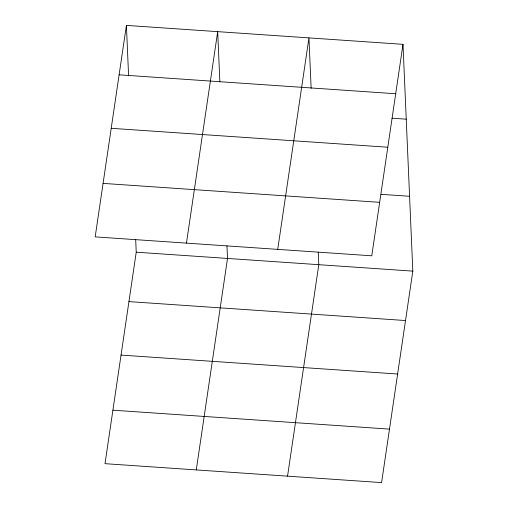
<?xml version="1.0" encoding="UTF-8"?>
<svg xmlns="http://www.w3.org/2000/svg" width="508" height="508" viewBox="0 0 508 508"><rect width="100%" height="100%" fill="white"/><g stroke="black" fill="none" stroke-linecap="round" stroke-linejoin="round"><path stroke-width="0.76" d="M126.409 25.4L95.18 236.88L371.767 255.81L402.996 44.329L126.409 25.4L128.594 75.819M135.687 239.586L136.233 252.19L105.004 463.671L381.591 482.6L412.82 271.12L402.996 44.329M186.455 243.122L217.684 31.648L219.869 82.067M196.279 469.919L227.508 258.439L226.962 245.834M277.724 249.371L308.953 37.897L311.137 88.316M287.553 476.161L318.783 264.687L318.237 252.082M119.113 74.816L395.7 93.745M392.011 118.199L406.235 119.17M111.214 128.295L387.801 147.225M381.127 194.335L409.575 196.279M103.08 183.394L379.66 202.33M136.233 252.19L412.82 271.12M128.937 301.606L405.524 320.535M121.037 355.086L397.624 374.015M112.903 410.191L389.49 429.12"/></g></svg>
